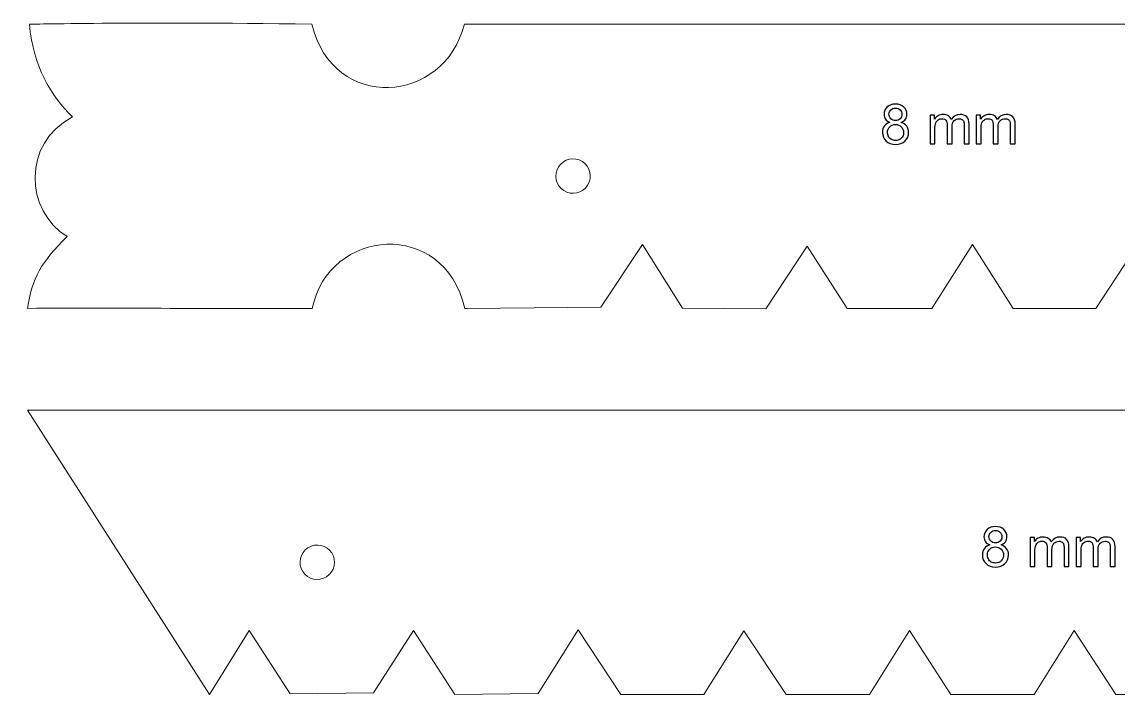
# Model space of a CAD drawing. Header units: centimetres. Extents: x -109.1 to -53.6, y -10 to 49.4.
# Drawn here: x -108.88 to -100.5, y 17.98 to 23.13 of the extents above; entities that cross this region are included whole.
import ezdxf

# ---------------------------------------------------------------- set-up
doc = ezdxf.new("R2010")
doc.units = ezdxf.units.CM
doc.header["$MEASUREMENT"] = 0
doc.layers.add('layer 1', color=7, linetype='Continuous')

msp = doc.modelspace()

# ---------------------------------------------------------------- linework, layer by layer
at = {"layer": 'layer 1', "color": 250, "lineweight": 20}
for points, knots in [([(-94.0514, 21.42752), (-94.0514, 21.42752), (-93.74724, 20.93917), (-93.74724, 20.93917), (-93.74724, 20.93917), (-93.74724, 20.93917), (-92.35808, 23.11136), (-92.35808, 23.11136), (-92.35808, 23.11136), (-92.35808, 23.11136), (-105.4955, 23.11134), (-105.4955, 23.11134), (-105.4955, 23.11134), (-105.64804, 22.49473), (-106.50047, 22.43444), (-106.66081, 23.11134), (-106.66081, 23.11134), (-108.05295, 23.12732), (-108.81858, 23.10976), (-108.81894, 23.10976), (-108.81894, 23.10976), (-108.78717, 22.77927), (-108.65473, 22.56471), (-108.48999, 22.40113), (-108.48999, 22.40113), (-108.87577, 22.19826), (-108.85271, 21.6845), (-108.52905, 21.48682), (-108.52905, 21.48682), (-108.72897, 21.29477), (-108.80011, 21.16594), (-108.8321, 20.93916), (-108.8321, 20.93916), (-108.10754, 20.94115), (-107.38274, 20.93718), (-106.65819, 20.93917), (-106.65819, 20.93917), (-106.53538, 21.54991), (-105.65281, 21.63258), (-105.49208, 20.93918), (-105.49208, 20.93918), (-105.48597, 20.93911), (-105.47984, 20.93892), (-105.47372, 20.93898), (-105.47372, 20.93898), (-105.47372, 20.93898), (-104.45371, 20.94789), (-104.45371, 20.94789), (-104.45371, 20.94789), (-104.45371, 20.94789), (-104.13593, 21.42755), (-104.13593, 21.42755), (-104.13593, 21.42755), (-104.13593, 21.42755), (-103.82965, 20.94135), (-103.82965, 20.94135), (-103.82965, 20.94135), (-103.82965, 20.94135), (-103.19312, 20.93469), (-103.19312, 20.93469), (-103.19312, 20.93469), (-103.19312, 20.93469), (-102.87627, 21.41437), (-102.87627, 21.41437), (-102.87627, 21.41437), (-102.87627, 21.41437), (-102.57151, 20.93917), (-102.57151, 20.93917), (-102.57151, 20.93917), (-102.57151, 20.93917), (-101.92468, 20.93917), (-101.92468, 20.93917), (-101.92468, 20.93917), (-101.92468, 20.93917), (-101.61338, 21.42754), (-101.61338, 21.42754), (-101.61338, 21.42754), (-101.61338, 21.42754), (-101.30459, 20.93916), (-101.30459, 20.93916), (-101.30459, 20.93916), (-101.30459, 20.93916), (-100.6711, 20.93918), (-100.6711, 20.93918), (-100.6711, 20.93918), (-100.6711, 20.93918), (-100.35181, 21.42754), (-100.35181, 21.42754), (-100.35181, 21.42754), (-100.35181, 21.42754), (-100.04685, 20.93918), (-100.04685, 20.93918), (-100.04685, 20.93918), (-99.74031, 20.93731), (-99.41125, 20.93918), (-99.41125, 20.93918), (-99.41125, 20.93918), (-99.41125, 20.93918), (-99.09381, 21.42753), (-99.09381, 21.42753), (-99.09381, 21.42753), (-99.09381, 21.42753), (-98.78908, 20.93916), (-98.78908, 20.93916), (-98.78908, 20.93916), (-98.78908, 20.93916), (-98.15257, 20.93917), (-98.15257, 20.93917), (-98.15257, 20.93917), (-98.15257, 20.93917), (-97.83032, 21.42541), (-97.83032, 21.42541), (-97.83032, 21.42541), (-97.83032, 21.42541), (-97.52263, 20.93917), (-97.52263, 20.93917), (-97.52263, 20.93917), (-97.52263, 20.93917), (-96.88987, 20.93917), (-96.88987, 20.93917), (-96.88987, 20.93917), (-96.88987, 20.93917), (-96.56443, 21.43203), (-96.56443, 21.43203), (-96.56443, 21.43203), (-96.56443, 21.43203), (-96.25771, 20.94583), (-96.25771, 20.94583), (-96.25771, 20.94583), (-96.25771, 20.94583), (-95.62181, 20.93917), (-95.62181, 20.93917), (-95.62181, 20.93917), (-95.62181, 20.93917), (-95.30647, 21.42753), (-95.30647, 21.42753), (-95.30647, 21.42753), (-95.30647, 21.42753), (-95.00066, 20.95202), (-95.00066, 20.95202), (-95.00066, 20.95202), (-95.00066, 20.95202), (-94.36432, 20.94536), (-94.36432, 20.94536), (-94.36432, 20.94536), (-94.36432, 20.94536), (-94.0514, 21.42752), (-94.0514, 21.42752)], [0, 0, 0, 0, 0.0263158, 0.0263158, 0.0263158, 0.0263158, 0.0526316, 0.0526316, 0.0526316, 0.0526316, 0.0789474, 0.0789474, 0.0789474, 0.0789474, 0.1052632, 0.1052632, 0.1052632, 0.1052632, 0.1315789, 0.1315789, 0.1315789, 0.1315789, 0.1578947, 0.1578947, 0.1578947, 0.1578947, 0.1842105, 0.1842105, 0.1842105, 0.1842105, 0.2105263, 0.2105263, 0.2105263, 0.2105263, 0.2368421, 0.2368421, 0.2368421, 0.2368421, 0.2631579, 0.2631579, 0.2631579, 0.2631579, 0.2894737, 0.2894737, 0.2894737, 0.2894737, 0.3157895, 0.3157895, 0.3157895, 0.3157895, 0.3421053, 0.3421053, 0.3421053, 0.3421053, 0.3684211, 0.3684211, 0.3684211, 0.3684211, 0.3947368, 0.3947368, 0.3947368, 0.3947368, 0.4210526, 0.4210526, 0.4210526, 0.4210526, 0.4473684, 0.4473684, 0.4473684, 0.4473684, 0.4736842, 0.4736842, 0.4736842, 0.4736842, 0.5, 0.5, 0.5, 0.5, 0.5263158, 0.5263158, 0.5263158, 0.5263158, 0.5526316, 0.5526316, 0.5526316, 0.5526316, 0.5789474, 0.5789474, 0.5789474, 0.5789474, 0.6052632, 0.6052632, 0.6052632, 0.6052632, 0.6315789, 0.6315789, 0.6315789, 0.6315789, 0.6578947, 0.6578947, 0.6578947, 0.6578947, 0.6842105, 0.6842105, 0.6842105, 0.6842105, 0.7105263, 0.7105263, 0.7105263, 0.7105263, 0.7368421, 0.7368421, 0.7368421, 0.7368421, 0.7631579, 0.7631579, 0.7631579, 0.7631579, 0.7894737, 0.7894737, 0.7894737, 0.7894737, 0.8157895, 0.8157895, 0.8157895, 0.8157895, 0.8421053, 0.8421053, 0.8421053, 0.8421053, 0.8684211, 0.8684211, 0.8684211, 0.8684211, 0.8947368, 0.8947368, 0.8947368, 0.8947368, 0.9210526, 0.9210526, 0.9210526, 0.9210526, 0.9473684, 0.9473684, 0.9473684, 0.9473684, 1, 1, 1, 1]), ([(-104.59466, 22.06051), (-104.53353, 22.02134), (-104.51574, 21.94005), (-104.55493, 21.87893), (-104.55493, 21.87893), (-104.59411, 21.81781), (-104.67539, 21.80002), (-104.7365, 21.8392), (-104.7365, 21.8392), (-104.79762, 21.87837), (-104.81541, 21.95966), (-104.77623, 22.02078), (-104.77623, 22.02078), (-104.73707, 22.0819), (-104.65578, 22.09969), (-104.59466, 22.06051)], [0, 0, 0, 0, 0.2, 0.2, 0.2, 0.2, 0.4, 0.4, 0.4, 0.4, 0.6, 0.6, 0.6, 0.6, 1, 1, 1, 1]), ([(-107.13877, 18.47741), (-107.13877, 18.47741), (-107.44292, 17.98906), (-107.44292, 17.98906), (-107.44292, 17.98906), (-107.44292, 17.98906), (-108.8321, 20.16125), (-108.8321, 20.16125), (-108.8321, 20.16125), (-108.8321, 20.16125), (-95.69468, 20.16123), (-95.69468, 20.16123), (-95.69468, 20.16123), (-95.54212, 19.54462), (-94.68969, 19.48433), (-94.52936, 20.16123), (-94.52936, 20.16123), (-93.13721, 20.17721), (-92.37158, 20.15965), (-92.37122, 20.15965), (-92.37122, 20.15965), (-92.403, 19.82916), (-92.53544, 19.6146), (-92.70018, 19.45102), (-92.70018, 19.45102), (-92.31441, 19.24815), (-92.33747, 18.73439), (-92.66113, 18.53671), (-92.66113, 18.53671), (-92.4612, 18.34466), (-92.39006, 18.21583), (-92.35808, 17.98905), (-92.35808, 17.98905), (-93.08263, 17.99104), (-93.80742, 17.98707), (-94.53197, 17.98906), (-94.53197, 17.98906), (-94.65479, 18.5998), (-95.53736, 18.68247), (-95.69808, 17.98907), (-95.69808, 17.98907), (-95.70419, 17.989), (-95.71034, 17.98881), (-95.71645, 17.98887), (-95.71645, 17.98887), (-95.71645, 17.98887), (-96.73645, 17.99778), (-96.73645, 17.99778), (-96.73645, 17.99778), (-96.73645, 17.99778), (-97.05425, 18.47744), (-97.05425, 18.47744), (-97.05425, 18.47744), (-97.05425, 18.47744), (-97.36051, 17.99124), (-97.36051, 17.99124), (-97.36051, 17.99124), (-97.36051, 17.99124), (-97.99706, 17.98458), (-97.99706, 17.98458), (-97.99706, 17.98458), (-97.99706, 17.98458), (-98.3139, 18.46426), (-98.3139, 18.46426), (-98.3139, 18.46426), (-98.3139, 18.46426), (-98.61865, 17.98906), (-98.61865, 17.98906), (-98.61865, 17.98906), (-98.61865, 17.98906), (-99.2655, 17.98906), (-99.2655, 17.98906), (-99.2655, 17.98906), (-99.2655, 17.98906), (-99.57678, 18.47743), (-99.57678, 18.47743), (-99.57678, 18.47743), (-99.57678, 18.47743), (-99.88557, 17.98905), (-99.88557, 17.98905), (-99.88557, 17.98905), (-99.88557, 17.98905), (-100.51906, 17.98907), (-100.51906, 17.98907), (-100.51906, 17.98907), (-100.51906, 17.98907), (-100.83836, 18.47743), (-100.83836, 18.47743), (-100.83836, 18.47743), (-100.83836, 18.47743), (-101.14333, 17.98907), (-101.14333, 17.98907), (-101.14333, 17.98907), (-101.44985, 17.9872), (-101.77891, 17.98907), (-101.77891, 17.98907), (-101.77891, 17.98907), (-101.77891, 17.98907), (-102.09637, 18.47742), (-102.09637, 18.47742), (-102.09637, 18.47742), (-102.09637, 18.47742), (-102.40108, 17.98905), (-102.40108, 17.98905), (-102.40108, 17.98905), (-102.40108, 17.98905), (-103.03759, 17.98906), (-103.03759, 17.98906), (-103.03759, 17.98906), (-103.03759, 17.98906), (-103.35986, 18.4753), (-103.35986, 18.4753), (-103.35986, 18.4753), (-103.35986, 18.4753), (-103.66754, 17.98906), (-103.66754, 17.98906), (-103.66754, 17.98906), (-103.66754, 17.98906), (-104.3003, 17.98906), (-104.3003, 17.98906), (-104.3003, 17.98906), (-104.3003, 17.98906), (-104.62574, 18.48192), (-104.62574, 18.48192), (-104.62574, 18.48192), (-104.62574, 18.48192), (-104.93247, 17.99572), (-104.93247, 17.99572), (-104.93247, 17.99572), (-104.93247, 17.99572), (-105.56835, 17.98906), (-105.56835, 17.98906), (-105.56835, 17.98906), (-105.56835, 17.98906), (-105.88371, 18.47742), (-105.88371, 18.47742), (-105.88371, 18.47742), (-105.88371, 18.47742), (-106.18952, 18.00191), (-106.18952, 18.00191), (-106.18952, 18.00191), (-106.18952, 18.00191), (-106.82586, 17.99525), (-106.82586, 17.99525), (-106.82586, 17.99525), (-106.82586, 17.99525), (-107.13877, 18.47741), (-107.13877, 18.47741)], [0, 0, 0, 0, 0.0263158, 0.0263158, 0.0263158, 0.0263158, 0.0526316, 0.0526316, 0.0526316, 0.0526316, 0.0789474, 0.0789474, 0.0789474, 0.0789474, 0.1052632, 0.1052632, 0.1052632, 0.1052632, 0.1315789, 0.1315789, 0.1315789, 0.1315789, 0.1578947, 0.1578947, 0.1578947, 0.1578947, 0.1842105, 0.1842105, 0.1842105, 0.1842105, 0.2105263, 0.2105263, 0.2105263, 0.2105263, 0.2368421, 0.2368421, 0.2368421, 0.2368421, 0.2631579, 0.2631579, 0.2631579, 0.2631579, 0.2894737, 0.2894737, 0.2894737, 0.2894737, 0.3157895, 0.3157895, 0.3157895, 0.3157895, 0.3421053, 0.3421053, 0.3421053, 0.3421053, 0.3684211, 0.3684211, 0.3684211, 0.3684211, 0.3947368, 0.3947368, 0.3947368, 0.3947368, 0.4210526, 0.4210526, 0.4210526, 0.4210526, 0.4473684, 0.4473684, 0.4473684, 0.4473684, 0.4736842, 0.4736842, 0.4736842, 0.4736842, 0.5, 0.5, 0.5, 0.5, 0.5263158, 0.5263158, 0.5263158, 0.5263158, 0.5526316, 0.5526316, 0.5526316, 0.5526316, 0.5789474, 0.5789474, 0.5789474, 0.5789474, 0.6052632, 0.6052632, 0.6052632, 0.6052632, 0.6315789, 0.6315789, 0.6315789, 0.6315789, 0.6578947, 0.6578947, 0.6578947, 0.6578947, 0.6842105, 0.6842105, 0.6842105, 0.6842105, 0.7105263, 0.7105263, 0.7105263, 0.7105263, 0.7368421, 0.7368421, 0.7368421, 0.7368421, 0.7631579, 0.7631579, 0.7631579, 0.7631579, 0.7894737, 0.7894737, 0.7894737, 0.7894737, 0.8157895, 0.8157895, 0.8157895, 0.8157895, 0.8421053, 0.8421053, 0.8421053, 0.8421053, 0.8684211, 0.8684211, 0.8684211, 0.8684211, 0.8947368, 0.8947368, 0.8947368, 0.8947368, 0.9210526, 0.9210526, 0.9210526, 0.9210526, 0.9473684, 0.9473684, 0.9473684, 0.9473684, 1, 1, 1, 1]), ([(-106.69054, 19.11015), (-106.75166, 19.07098), (-106.76944, 18.98969), (-106.73027, 18.92857), (-106.73027, 18.92857), (-106.69109, 18.86745), (-106.6098, 18.84967), (-106.54869, 18.88884), (-106.54869, 18.88884), (-106.48756, 18.92802), (-106.46978, 19.00931), (-106.50896, 19.07043), (-106.50896, 19.07043), (-106.54814, 19.13155), (-106.62943, 19.14933), (-106.69054, 19.11015)], [0, 0, 0, 0, 0.2, 0.2, 0.2, 0.2, 0.4, 0.4, 0.4, 0.4, 0.6, 0.6, 0.6, 0.6, 1, 1, 1, 1])]:
    msp.add_open_spline(points, degree=3, knots=knots, dxfattribs=at)
at = {"layer": 'layer 1', "color": 142}
for points, knots in [([(-102.24463, 22.35996), (-102.26029, 22.36589), (-102.27172, 22.37393), (-102.27892, 22.38409), (-102.27892, 22.38409), (-102.28654, 22.39468), (-102.29035, 22.40738), (-102.29035, 22.42177), (-102.29035, 22.42177), (-102.29035, 22.44378), (-102.28231, 22.46241), (-102.26622, 22.47765), (-102.26622, 22.47765), (-102.25056, 22.49247), (-102.22939, 22.50009), (-102.20314, 22.50009), (-102.20314, 22.50009), (-102.1769, 22.50009), (-102.15531, 22.49247), (-102.13922, 22.4768), (-102.13922, 22.4768), (-102.12313, 22.46156), (-102.11509, 22.44294), (-102.11509, 22.42092), (-102.11509, 22.42092), (-102.11509, 22.40695), (-102.1189, 22.39468), (-102.1261, 22.38409), (-102.1261, 22.38409), (-102.13372, 22.37393), (-102.14472, 22.36589), (-102.15954, 22.35996), (-102.15954, 22.35996), (-102.14134, 22.35404), (-102.12694, 22.3443), (-102.11721, 22.33075), (-102.11721, 22.33075), (-102.10747, 22.31721), (-102.10281, 22.30112), (-102.10281, 22.28249), (-102.10281, 22.28249), (-102.10281, 22.25625), (-102.1117, 22.23466), (-102.13033, 22.21688), (-102.13033, 22.21688), (-102.14853, 22.19952), (-102.17266, 22.19063), (-102.20272, 22.19063), (-102.20272, 22.19063), (-102.23235, 22.19063), (-102.25648, 22.19952), (-102.27469, 22.2173), (-102.27469, 22.2173), (-102.29331, 22.23466), (-102.3022, 22.25709), (-102.3022, 22.28334), (-102.3022, 22.28334), (-102.3022, 22.30324), (-102.29755, 22.31975), (-102.28739, 22.33287), (-102.28739, 22.33287), (-102.27723, 22.34599), (-102.26326, 22.35531), (-102.24463, 22.35996)], [0, 0, 0, 0, 0.0588235, 0.0588235, 0.0588235, 0.0588235, 0.1176471, 0.1176471, 0.1176471, 0.1176471, 0.1764706, 0.1764706, 0.1764706, 0.1764706, 0.2352941, 0.2352941, 0.2352941, 0.2352941, 0.2941176, 0.2941176, 0.2941176, 0.2941176, 0.3529412, 0.3529412, 0.3529412, 0.3529412, 0.4117647, 0.4117647, 0.4117647, 0.4117647, 0.4705882, 0.4705882, 0.4705882, 0.4705882, 0.5294118, 0.5294118, 0.5294118, 0.5294118, 0.5882353, 0.5882353, 0.5882353, 0.5882353, 0.6470588, 0.6470588, 0.6470588, 0.6470588, 0.7058824, 0.7058824, 0.7058824, 0.7058824, 0.7647059, 0.7647059, 0.7647059, 0.7647059, 0.8235294, 0.8235294, 0.8235294, 0.8235294, 0.8823529, 0.8823529, 0.8823529, 0.8823529, 1, 1, 1, 1]), ([(-102.25225, 22.42304), (-102.25225, 22.40865), (-102.24759, 22.39722), (-102.23828, 22.3879), (-102.23828, 22.3879), (-102.22897, 22.37901), (-102.21711, 22.37436), (-102.2023, 22.37436), (-102.2023, 22.37436), (-102.1879, 22.37436), (-102.17605, 22.37901), (-102.16716, 22.3879), (-102.16716, 22.3879), (-102.15785, 22.39679), (-102.15319, 22.4078), (-102.15319, 22.42092), (-102.15319, 22.42092), (-102.15319, 22.43489), (-102.15785, 22.44632), (-102.16758, 22.45564), (-102.16758, 22.45564), (-102.1769, 22.46495), (-102.18875, 22.46961), (-102.20272, 22.46961), (-102.20272, 22.46961), (-102.21711, 22.46961), (-102.22854, 22.46495), (-102.23828, 22.45564), (-102.23828, 22.45564), (-102.24759, 22.44675), (-102.25225, 22.43574), (-102.25225, 22.42304)], [0, 0, 0, 0, 0.1111111, 0.1111111, 0.1111111, 0.1111111, 0.2222222, 0.2222222, 0.2222222, 0.2222222, 0.3333333, 0.3333333, 0.3333333, 0.3333333, 0.4444444, 0.4444444, 0.4444444, 0.4444444, 0.5555556, 0.5555556, 0.5555556, 0.5555556, 0.6666667, 0.6666667, 0.6666667, 0.6666667, 0.7777778, 0.7777778, 0.7777778, 0.7777778, 1, 1, 1, 1]), ([(-101.93856, 22.19571), (-101.93856, 22.19571), (-101.93856, 22.41542), (-101.93856, 22.41542), (-101.93856, 22.41542), (-101.93856, 22.41542), (-101.90512, 22.41542), (-101.90512, 22.41542), (-101.90512, 22.41542), (-101.90512, 22.41542), (-101.90512, 22.38452), (-101.90512, 22.38452), (-101.90512, 22.38452), (-101.89834, 22.3951), (-101.88903, 22.40399), (-101.8776, 22.41034), (-101.8776, 22.41034), (-101.86617, 22.41711), (-101.85347, 22.42008), (-101.83865, 22.42008), (-101.83865, 22.42008), (-101.82257, 22.42008), (-101.80902, 22.41669), (-101.79886, 22.40992), (-101.79886, 22.40992), (-101.78828, 22.40314), (-101.78108, 22.39383), (-101.77685, 22.38198), (-101.77685, 22.38198), (-101.75949, 22.40738), (-101.73663, 22.42008), (-101.70911, 22.42008), (-101.70911, 22.42008), (-101.6871, 22.42008), (-101.67059, 22.41415), (-101.65874, 22.4023), (-101.65874, 22.4023), (-101.64688, 22.39002), (-101.64096, 22.37139), (-101.64096, 22.34642), (-101.64096, 22.34642), (-101.64096, 22.34642), (-101.64096, 22.19571), (-101.64096, 22.19571), (-101.64096, 22.19571), (-101.64096, 22.19571), (-101.67821, 22.19571), (-101.67821, 22.19571), (-101.67821, 22.19571), (-101.67821, 22.19571), (-101.67821, 22.33414), (-101.67821, 22.33414), (-101.67821, 22.33414), (-101.67821, 22.34896), (-101.67948, 22.35954), (-101.6816, 22.36631), (-101.6816, 22.36631), (-101.68414, 22.37266), (-101.68837, 22.37817), (-101.69472, 22.38198), (-101.69472, 22.38198), (-101.70107, 22.38579), (-101.70869, 22.3879), (-101.71716, 22.3879), (-101.71716, 22.3879), (-101.73282, 22.3879), (-101.74552, 22.38282), (-101.75568, 22.37266), (-101.75568, 22.37266), (-101.76584, 22.3625), (-101.77092, 22.34599), (-101.77092, 22.32313), (-101.77092, 22.32313), (-101.77092, 22.32313), (-101.77092, 22.19571), (-101.77092, 22.19571), (-101.77092, 22.19571), (-101.77092, 22.19571), (-101.80817, 22.19571), (-101.80817, 22.19571), (-101.80817, 22.19571), (-101.80817, 22.19571), (-101.80817, 22.33837), (-101.80817, 22.33837), (-101.80817, 22.33837), (-101.80817, 22.35488), (-101.81114, 22.36716), (-101.81706, 22.37563), (-101.81706, 22.37563), (-101.82341, 22.38367), (-101.83315, 22.3879), (-101.84712, 22.3879), (-101.84712, 22.3879), (-101.85728, 22.3879), (-101.86702, 22.38536), (-101.87591, 22.37986), (-101.87591, 22.37986), (-101.8848, 22.37436), (-101.89157, 22.36631), (-101.89538, 22.35573), (-101.89538, 22.35573), (-101.89919, 22.34472), (-101.90131, 22.32948), (-101.90131, 22.30959), (-101.90131, 22.30959), (-101.90131, 22.30959), (-101.90131, 22.19571), (-101.90131, 22.19571), (-101.90131, 22.19571), (-101.90131, 22.19571), (-101.93856, 22.19571), (-101.93856, 22.19571)], [0, 0, 0, 0, 0.0344828, 0.0344828, 0.0344828, 0.0344828, 0.0689655, 0.0689655, 0.0689655, 0.0689655, 0.1034483, 0.1034483, 0.1034483, 0.1034483, 0.137931, 0.137931, 0.137931, 0.137931, 0.1724138, 0.1724138, 0.1724138, 0.1724138, 0.2068966, 0.2068966, 0.2068966, 0.2068966, 0.2413793, 0.2413793, 0.2413793, 0.2413793, 0.2758621, 0.2758621, 0.2758621, 0.2758621, 0.3103448, 0.3103448, 0.3103448, 0.3103448, 0.3448276, 0.3448276, 0.3448276, 0.3448276, 0.3793103, 0.3793103, 0.3793103, 0.3793103, 0.4137931, 0.4137931, 0.4137931, 0.4137931, 0.4482759, 0.4482759, 0.4482759, 0.4482759, 0.4827586, 0.4827586, 0.4827586, 0.4827586, 0.5172414, 0.5172414, 0.5172414, 0.5172414, 0.5517241, 0.5517241, 0.5517241, 0.5517241, 0.5862069, 0.5862069, 0.5862069, 0.5862069, 0.6206897, 0.6206897, 0.6206897, 0.6206897, 0.6551724, 0.6551724, 0.6551724, 0.6551724, 0.6896552, 0.6896552, 0.6896552, 0.6896552, 0.7241379, 0.7241379, 0.7241379, 0.7241379, 0.7586207, 0.7586207, 0.7586207, 0.7586207, 0.7931034, 0.7931034, 0.7931034, 0.7931034, 0.8275862, 0.8275862, 0.8275862, 0.8275862, 0.862069, 0.862069, 0.862069, 0.862069, 0.8965517, 0.8965517, 0.8965517, 0.8965517, 0.9310345, 0.9310345, 0.9310345, 0.9310345, 1, 1, 1, 1]), ([(-101.58592, 22.19571), (-101.58592, 22.19571), (-101.58592, 22.41542), (-101.58592, 22.41542), (-101.58592, 22.41542), (-101.58592, 22.41542), (-101.55248, 22.41542), (-101.55248, 22.41542), (-101.55248, 22.41542), (-101.55248, 22.41542), (-101.55248, 22.38452), (-101.55248, 22.38452), (-101.55248, 22.38452), (-101.5457, 22.3951), (-101.53639, 22.40399), (-101.52496, 22.41034), (-101.52496, 22.41034), (-101.51353, 22.41711), (-101.50083, 22.42008), (-101.48601, 22.42008), (-101.48601, 22.42008), (-101.46993, 22.42008), (-101.45638, 22.41669), (-101.44622, 22.40992), (-101.44622, 22.40992), (-101.43564, 22.40314), (-101.42844, 22.39383), (-101.42421, 22.38198), (-101.42421, 22.38198), (-101.40685, 22.40738), (-101.38399, 22.42008), (-101.35647, 22.42008), (-101.35647, 22.42008), (-101.33446, 22.42008), (-101.31795, 22.41415), (-101.3061, 22.4023), (-101.3061, 22.4023), (-101.29424, 22.39002), (-101.28832, 22.37139), (-101.28832, 22.34642), (-101.28832, 22.34642), (-101.28832, 22.34642), (-101.28832, 22.19571), (-101.28832, 22.19571), (-101.28832, 22.19571), (-101.28832, 22.19571), (-101.32557, 22.19571), (-101.32557, 22.19571), (-101.32557, 22.19571), (-101.32557, 22.19571), (-101.32557, 22.33414), (-101.32557, 22.33414), (-101.32557, 22.33414), (-101.32557, 22.34896), (-101.32684, 22.35954), (-101.32896, 22.36631), (-101.32896, 22.36631), (-101.3315, 22.37266), (-101.33573, 22.37817), (-101.34208, 22.38198), (-101.34208, 22.38198), (-101.34843, 22.38579), (-101.35605, 22.3879), (-101.36452, 22.3879), (-101.36452, 22.3879), (-101.38018, 22.3879), (-101.39288, 22.38282), (-101.40304, 22.37266), (-101.40304, 22.37266), (-101.4132, 22.3625), (-101.41828, 22.34599), (-101.41828, 22.32313), (-101.41828, 22.32313), (-101.41828, 22.32313), (-101.41828, 22.19571), (-101.41828, 22.19571), (-101.41828, 22.19571), (-101.41828, 22.19571), (-101.45553, 22.19571), (-101.45553, 22.19571), (-101.45553, 22.19571), (-101.45553, 22.19571), (-101.45553, 22.33837), (-101.45553, 22.33837), (-101.45553, 22.33837), (-101.45553, 22.35488), (-101.4585, 22.36716), (-101.46442, 22.37563), (-101.46442, 22.37563), (-101.47077, 22.38367), (-101.48051, 22.3879), (-101.49448, 22.3879), (-101.49448, 22.3879), (-101.50464, 22.3879), (-101.51438, 22.38536), (-101.52327, 22.37986), (-101.52327, 22.37986), (-101.53216, 22.37436), (-101.53893, 22.36631), (-101.54274, 22.35573), (-101.54274, 22.35573), (-101.54655, 22.34472), (-101.54867, 22.32948), (-101.54867, 22.30959), (-101.54867, 22.30959), (-101.54867, 22.30959), (-101.54867, 22.19571), (-101.54867, 22.19571), (-101.54867, 22.19571), (-101.54867, 22.19571), (-101.58592, 22.19571), (-101.58592, 22.19571)], [0, 0, 0, 0, 0.0344828, 0.0344828, 0.0344828, 0.0344828, 0.0689655, 0.0689655, 0.0689655, 0.0689655, 0.1034483, 0.1034483, 0.1034483, 0.1034483, 0.137931, 0.137931, 0.137931, 0.137931, 0.1724138, 0.1724138, 0.1724138, 0.1724138, 0.2068966, 0.2068966, 0.2068966, 0.2068966, 0.2413793, 0.2413793, 0.2413793, 0.2413793, 0.2758621, 0.2758621, 0.2758621, 0.2758621, 0.3103448, 0.3103448, 0.3103448, 0.3103448, 0.3448276, 0.3448276, 0.3448276, 0.3448276, 0.3793103, 0.3793103, 0.3793103, 0.3793103, 0.4137931, 0.4137931, 0.4137931, 0.4137931, 0.4482759, 0.4482759, 0.4482759, 0.4482759, 0.4827586, 0.4827586, 0.4827586, 0.4827586, 0.5172414, 0.5172414, 0.5172414, 0.5172414, 0.5517241, 0.5517241, 0.5517241, 0.5517241, 0.5862069, 0.5862069, 0.5862069, 0.5862069, 0.6206897, 0.6206897, 0.6206897, 0.6206897, 0.6551724, 0.6551724, 0.6551724, 0.6551724, 0.6896552, 0.6896552, 0.6896552, 0.6896552, 0.7241379, 0.7241379, 0.7241379, 0.7241379, 0.7586207, 0.7586207, 0.7586207, 0.7586207, 0.7931034, 0.7931034, 0.7931034, 0.7931034, 0.8275862, 0.8275862, 0.8275862, 0.8275862, 0.862069, 0.862069, 0.862069, 0.862069, 0.8965517, 0.8965517, 0.8965517, 0.8965517, 0.9310345, 0.9310345, 0.9310345, 0.9310345, 1, 1, 1, 1]), ([(-102.2641, 22.28334), (-102.2641, 22.27276), (-102.26156, 22.26217), (-102.25648, 22.25244), (-102.25648, 22.25244), (-102.2514, 22.24228), (-102.24421, 22.23466), (-102.23405, 22.22915), (-102.23405, 22.22915), (-102.22431, 22.22407), (-102.21373, 22.22111), (-102.2023, 22.22111), (-102.2023, 22.22111), (-102.18452, 22.22111), (-102.1697, 22.22704), (-102.15827, 22.23847), (-102.15827, 22.23847), (-102.14642, 22.2499), (-102.14091, 22.26429), (-102.14091, 22.28207), (-102.14091, 22.28207), (-102.14091, 22.29985), (-102.14684, 22.31467), (-102.15869, 22.32652), (-102.15869, 22.32652), (-102.17055, 22.33795), (-102.18536, 22.34388), (-102.20357, 22.34388), (-102.20357, 22.34388), (-102.22092, 22.34388), (-102.23532, 22.33837), (-102.24675, 22.32652), (-102.24675, 22.32652), (-102.25818, 22.31509), (-102.2641, 22.3007), (-102.2641, 22.28334)], [0, 0, 0, 0, 0.1, 0.1, 0.1, 0.1, 0.2, 0.2, 0.2, 0.2, 0.3, 0.3, 0.3, 0.3, 0.4, 0.4, 0.4, 0.4, 0.5, 0.5, 0.5, 0.5, 0.6, 0.6, 0.6, 0.6, 0.7, 0.7, 0.7, 0.7, 0.8, 0.8, 0.8, 0.8, 1, 1, 1, 1]), ([(-101.48105, 19.13205), (-101.49671, 19.13798), (-101.50814, 19.14602), (-101.51534, 19.15618), (-101.51534, 19.15618), (-101.52296, 19.16677), (-101.52677, 19.17947), (-101.52677, 19.19386), (-101.52677, 19.19386), (-101.52677, 19.21587), (-101.51873, 19.2345), (-101.50264, 19.24974), (-101.50264, 19.24974), (-101.48698, 19.26456), (-101.46581, 19.27218), (-101.43956, 19.27218), (-101.43956, 19.27218), (-101.41332, 19.27218), (-101.39173, 19.26456), (-101.37564, 19.24889), (-101.37564, 19.24889), (-101.35955, 19.23365), (-101.35151, 19.21503), (-101.35151, 19.19301), (-101.35151, 19.19301), (-101.35151, 19.17904), (-101.35532, 19.16677), (-101.36252, 19.15618), (-101.36252, 19.15618), (-101.37014, 19.14602), (-101.38114, 19.13798), (-101.39596, 19.13205), (-101.39596, 19.13205), (-101.37776, 19.12613), (-101.36336, 19.11639), (-101.35363, 19.10284), (-101.35363, 19.10284), (-101.34389, 19.0893), (-101.33923, 19.07321), (-101.33923, 19.05458), (-101.33923, 19.05458), (-101.33923, 19.02834), (-101.34812, 19.00675), (-101.36675, 18.98897), (-101.36675, 18.98897), (-101.38495, 18.97161), (-101.40908, 18.96272), (-101.43914, 18.96272), (-101.43914, 18.96272), (-101.46877, 18.96272), (-101.4929, 18.97161), (-101.51111, 18.98939), (-101.51111, 18.98939), (-101.52973, 19.00675), (-101.53862, 19.02918), (-101.53862, 19.05543), (-101.53862, 19.05543), (-101.53862, 19.07533), (-101.53397, 19.09184), (-101.52381, 19.10496), (-101.52381, 19.10496), (-101.51365, 19.11808), (-101.49968, 19.1274), (-101.48105, 19.13205)], [0, 0, 0, 0, 0.0588235, 0.0588235, 0.0588235, 0.0588235, 0.1176471, 0.1176471, 0.1176471, 0.1176471, 0.1764706, 0.1764706, 0.1764706, 0.1764706, 0.2352941, 0.2352941, 0.2352941, 0.2352941, 0.2941176, 0.2941176, 0.2941176, 0.2941176, 0.3529412, 0.3529412, 0.3529412, 0.3529412, 0.4117647, 0.4117647, 0.4117647, 0.4117647, 0.4705882, 0.4705882, 0.4705882, 0.4705882, 0.5294118, 0.5294118, 0.5294118, 0.5294118, 0.5882353, 0.5882353, 0.5882353, 0.5882353, 0.6470588, 0.6470588, 0.6470588, 0.6470588, 0.7058824, 0.7058824, 0.7058824, 0.7058824, 0.7647059, 0.7647059, 0.7647059, 0.7647059, 0.8235294, 0.8235294, 0.8235294, 0.8235294, 0.8823529, 0.8823529, 0.8823529, 0.8823529, 1, 1, 1, 1]), ([(-101.48867, 19.19513), (-101.48867, 19.18074), (-101.48401, 19.16931), (-101.4747, 19.15999), (-101.4747, 19.15999), (-101.46539, 19.1511), (-101.45353, 19.14645), (-101.43872, 19.14645), (-101.43872, 19.14645), (-101.42432, 19.14645), (-101.41247, 19.1511), (-101.40358, 19.15999), (-101.40358, 19.15999), (-101.39427, 19.16888), (-101.38961, 19.17989), (-101.38961, 19.19301), (-101.38961, 19.19301), (-101.38961, 19.20698), (-101.39427, 19.21841), (-101.404, 19.22773), (-101.404, 19.22773), (-101.41332, 19.23704), (-101.42517, 19.2417), (-101.43914, 19.2417), (-101.43914, 19.2417), (-101.45353, 19.2417), (-101.46496, 19.23704), (-101.4747, 19.22773), (-101.4747, 19.22773), (-101.48401, 19.21884), (-101.48867, 19.20783), (-101.48867, 19.19513)], [0, 0, 0, 0, 0.1111111, 0.1111111, 0.1111111, 0.1111111, 0.2222222, 0.2222222, 0.2222222, 0.2222222, 0.3333333, 0.3333333, 0.3333333, 0.3333333, 0.4444444, 0.4444444, 0.4444444, 0.4444444, 0.5555556, 0.5555556, 0.5555556, 0.5555556, 0.6666667, 0.6666667, 0.6666667, 0.6666667, 0.7777778, 0.7777778, 0.7777778, 0.7777778, 1, 1, 1, 1]), ([(-101.17498, 18.9678), (-101.17498, 18.9678), (-101.17498, 19.18751), (-101.17498, 19.18751), (-101.17498, 19.18751), (-101.17498, 19.18751), (-101.14154, 19.18751), (-101.14154, 19.18751), (-101.14154, 19.18751), (-101.14154, 19.18751), (-101.14154, 19.15661), (-101.14154, 19.15661), (-101.14154, 19.15661), (-101.13476, 19.16719), (-101.12545, 19.17608), (-101.11402, 19.18243), (-101.11402, 19.18243), (-101.10259, 19.1892), (-101.08989, 19.19217), (-101.07507, 19.19217), (-101.07507, 19.19217), (-101.05899, 19.19217), (-101.04544, 19.18878), (-101.03528, 19.18201), (-101.03528, 19.18201), (-101.0247, 19.17523), (-101.0175, 19.16592), (-101.01327, 19.15407), (-101.01327, 19.15407), (-100.99591, 19.17947), (-100.97305, 19.19217), (-100.94553, 19.19217), (-100.94553, 19.19217), (-100.92352, 19.19217), (-100.90701, 19.18624), (-100.89516, 19.17439), (-100.89516, 19.17439), (-100.8833, 19.16211), (-100.87738, 19.14348), (-100.87738, 19.11851), (-100.87738, 19.11851), (-100.87738, 19.11851), (-100.87738, 18.9678), (-100.87738, 18.9678), (-100.87738, 18.9678), (-100.87738, 18.9678), (-100.91463, 18.9678), (-100.91463, 18.9678), (-100.91463, 18.9678), (-100.91463, 18.9678), (-100.91463, 19.10623), (-100.91463, 19.10623), (-100.91463, 19.10623), (-100.91463, 19.12105), (-100.9159, 19.13163), (-100.91802, 19.1384), (-100.91802, 19.1384), (-100.92056, 19.14475), (-100.92479, 19.15026), (-100.93114, 19.15407), (-100.93114, 19.15407), (-100.93749, 19.15788), (-100.94511, 19.15999), (-100.95358, 19.15999), (-100.95358, 19.15999), (-100.96924, 19.15999), (-100.98194, 19.15491), (-100.9921, 19.14475), (-100.9921, 19.14475), (-101.00226, 19.13459), (-101.00734, 19.11808), (-101.00734, 19.09522), (-101.00734, 19.09522), (-101.00734, 19.09522), (-101.00734, 18.9678), (-101.00734, 18.9678), (-101.00734, 18.9678), (-101.00734, 18.9678), (-101.04459, 18.9678), (-101.04459, 18.9678), (-101.04459, 18.9678), (-101.04459, 18.9678), (-101.04459, 19.11046), (-101.04459, 19.11046), (-101.04459, 19.11046), (-101.04459, 19.12697), (-101.04756, 19.13925), (-101.05348, 19.14772), (-101.05348, 19.14772), (-101.05983, 19.15576), (-101.06957, 19.15999), (-101.08354, 19.15999), (-101.08354, 19.15999), (-101.0937, 19.15999), (-101.10344, 19.15745), (-101.11233, 19.15195), (-101.11233, 19.15195), (-101.12122, 19.14645), (-101.12799, 19.1384), (-101.1318, 19.12782), (-101.1318, 19.12782), (-101.13561, 19.11681), (-101.13773, 19.10157), (-101.13773, 19.08168), (-101.13773, 19.08168), (-101.13773, 19.08168), (-101.13773, 18.9678), (-101.13773, 18.9678), (-101.13773, 18.9678), (-101.13773, 18.9678), (-101.17498, 18.9678), (-101.17498, 18.9678)], [0, 0, 0, 0, 0.0344828, 0.0344828, 0.0344828, 0.0344828, 0.0689655, 0.0689655, 0.0689655, 0.0689655, 0.1034483, 0.1034483, 0.1034483, 0.1034483, 0.137931, 0.137931, 0.137931, 0.137931, 0.1724138, 0.1724138, 0.1724138, 0.1724138, 0.2068966, 0.2068966, 0.2068966, 0.2068966, 0.2413793, 0.2413793, 0.2413793, 0.2413793, 0.2758621, 0.2758621, 0.2758621, 0.2758621, 0.3103448, 0.3103448, 0.3103448, 0.3103448, 0.3448276, 0.3448276, 0.3448276, 0.3448276, 0.3793103, 0.3793103, 0.3793103, 0.3793103, 0.4137931, 0.4137931, 0.4137931, 0.4137931, 0.4482759, 0.4482759, 0.4482759, 0.4482759, 0.4827586, 0.4827586, 0.4827586, 0.4827586, 0.5172414, 0.5172414, 0.5172414, 0.5172414, 0.5517241, 0.5517241, 0.5517241, 0.5517241, 0.5862069, 0.5862069, 0.5862069, 0.5862069, 0.6206897, 0.6206897, 0.6206897, 0.6206897, 0.6551724, 0.6551724, 0.6551724, 0.6551724, 0.6896552, 0.6896552, 0.6896552, 0.6896552, 0.7241379, 0.7241379, 0.7241379, 0.7241379, 0.7586207, 0.7586207, 0.7586207, 0.7586207, 0.7931034, 0.7931034, 0.7931034, 0.7931034, 0.8275862, 0.8275862, 0.8275862, 0.8275862, 0.862069, 0.862069, 0.862069, 0.862069, 0.8965517, 0.8965517, 0.8965517, 0.8965517, 0.9310345, 0.9310345, 0.9310345, 0.9310345, 1, 1, 1, 1]), ([(-100.82234, 18.9678), (-100.82234, 18.9678), (-100.82234, 19.18751), (-100.82234, 19.18751), (-100.82234, 19.18751), (-100.82234, 19.18751), (-100.7889, 19.18751), (-100.7889, 19.18751), (-100.7889, 19.18751), (-100.7889, 19.18751), (-100.7889, 19.15661), (-100.7889, 19.15661), (-100.7889, 19.15661), (-100.78212, 19.16719), (-100.77281, 19.17608), (-100.76138, 19.18243), (-100.76138, 19.18243), (-100.74995, 19.1892), (-100.73725, 19.19217), (-100.72243, 19.19217), (-100.72243, 19.19217), (-100.70635, 19.19217), (-100.6928, 19.18878), (-100.68264, 19.18201), (-100.68264, 19.18201), (-100.67206, 19.17523), (-100.66486, 19.16592), (-100.66063, 19.15407), (-100.66063, 19.15407), (-100.64327, 19.17947), (-100.62041, 19.19217), (-100.59289, 19.19217), (-100.59289, 19.19217), (-100.57088, 19.19217), (-100.55437, 19.18624), (-100.54252, 19.17439), (-100.54252, 19.17439), (-100.53066, 19.16211), (-100.52474, 19.14348), (-100.52474, 19.11851), (-100.52474, 19.11851), (-100.52474, 19.11851), (-100.52474, 18.9678), (-100.52474, 18.9678), (-100.52474, 18.9678), (-100.52474, 18.9678), (-100.56199, 18.9678), (-100.56199, 18.9678), (-100.56199, 18.9678), (-100.56199, 18.9678), (-100.56199, 19.10623), (-100.56199, 19.10623), (-100.56199, 19.10623), (-100.56199, 19.12105), (-100.56326, 19.13163), (-100.56538, 19.1384), (-100.56538, 19.1384), (-100.56792, 19.14475), (-100.57215, 19.15026), (-100.5785, 19.15407), (-100.5785, 19.15407), (-100.58485, 19.15788), (-100.59247, 19.15999), (-100.60094, 19.15999), (-100.60094, 19.15999), (-100.6166, 19.15999), (-100.6293, 19.15491), (-100.63946, 19.14475), (-100.63946, 19.14475), (-100.64962, 19.13459), (-100.6547, 19.11808), (-100.6547, 19.09522), (-100.6547, 19.09522), (-100.6547, 19.09522), (-100.6547, 18.9678), (-100.6547, 18.9678), (-100.6547, 18.9678), (-100.6547, 18.9678), (-100.69195, 18.9678), (-100.69195, 18.9678), (-100.69195, 18.9678), (-100.69195, 18.9678), (-100.69195, 19.11046), (-100.69195, 19.11046), (-100.69195, 19.11046), (-100.69195, 19.12697), (-100.69492, 19.13925), (-100.70084, 19.14772), (-100.70084, 19.14772), (-100.70719, 19.15576), (-100.71693, 19.15999), (-100.7309, 19.15999), (-100.7309, 19.15999), (-100.74106, 19.15999), (-100.7508, 19.15745), (-100.75969, 19.15195), (-100.75969, 19.15195), (-100.76858, 19.14645), (-100.77535, 19.1384), (-100.77916, 19.12782), (-100.77916, 19.12782), (-100.78297, 19.11681), (-100.78509, 19.10157), (-100.78509, 19.08168), (-100.78509, 19.08168), (-100.78509, 19.08168), (-100.78509, 18.9678), (-100.78509, 18.9678), (-100.78509, 18.9678), (-100.78509, 18.9678), (-100.82234, 18.9678), (-100.82234, 18.9678)], [0, 0, 0, 0, 0.0344828, 0.0344828, 0.0344828, 0.0344828, 0.0689655, 0.0689655, 0.0689655, 0.0689655, 0.1034483, 0.1034483, 0.1034483, 0.1034483, 0.137931, 0.137931, 0.137931, 0.137931, 0.1724138, 0.1724138, 0.1724138, 0.1724138, 0.2068966, 0.2068966, 0.2068966, 0.2068966, 0.2413793, 0.2413793, 0.2413793, 0.2413793, 0.2758621, 0.2758621, 0.2758621, 0.2758621, 0.3103448, 0.3103448, 0.3103448, 0.3103448, 0.3448276, 0.3448276, 0.3448276, 0.3448276, 0.3793103, 0.3793103, 0.3793103, 0.3793103, 0.4137931, 0.4137931, 0.4137931, 0.4137931, 0.4482759, 0.4482759, 0.4482759, 0.4482759, 0.4827586, 0.4827586, 0.4827586, 0.4827586, 0.5172414, 0.5172414, 0.5172414, 0.5172414, 0.5517241, 0.5517241, 0.5517241, 0.5517241, 0.5862069, 0.5862069, 0.5862069, 0.5862069, 0.6206897, 0.6206897, 0.6206897, 0.6206897, 0.6551724, 0.6551724, 0.6551724, 0.6551724, 0.6896552, 0.6896552, 0.6896552, 0.6896552, 0.7241379, 0.7241379, 0.7241379, 0.7241379, 0.7586207, 0.7586207, 0.7586207, 0.7586207, 0.7931034, 0.7931034, 0.7931034, 0.7931034, 0.8275862, 0.8275862, 0.8275862, 0.8275862, 0.862069, 0.862069, 0.862069, 0.862069, 0.8965517, 0.8965517, 0.8965517, 0.8965517, 0.9310345, 0.9310345, 0.9310345, 0.9310345, 1, 1, 1, 1]), ([(-101.50052, 19.05543), (-101.50052, 19.04485), (-101.49798, 19.03426), (-101.4929, 19.02453), (-101.4929, 19.02453), (-101.48782, 19.01437), (-101.48063, 19.00675), (-101.47047, 19.00124), (-101.47047, 19.00124), (-101.46073, 18.99616), (-101.45015, 18.9932), (-101.43872, 18.9932), (-101.43872, 18.9932), (-101.42094, 18.9932), (-101.40612, 18.99913), (-101.39469, 19.01056), (-101.39469, 19.01056), (-101.38284, 19.02199), (-101.37733, 19.03638), (-101.37733, 19.05416), (-101.37733, 19.05416), (-101.37733, 19.07194), (-101.38326, 19.08676), (-101.39511, 19.09861), (-101.39511, 19.09861), (-101.40697, 19.11004), (-101.42178, 19.11597), (-101.43999, 19.11597), (-101.43999, 19.11597), (-101.45734, 19.11597), (-101.47174, 19.11046), (-101.48317, 19.09861), (-101.48317, 19.09861), (-101.4946, 19.08718), (-101.50052, 19.07279), (-101.50052, 19.05543)], [0, 0, 0, 0, 0.1, 0.1, 0.1, 0.1, 0.2, 0.2, 0.2, 0.2, 0.3, 0.3, 0.3, 0.3, 0.4, 0.4, 0.4, 0.4, 0.5, 0.5, 0.5, 0.5, 0.6, 0.6, 0.6, 0.6, 0.7, 0.7, 0.7, 0.7, 0.8, 0.8, 0.8, 0.8, 1, 1, 1, 1])]:
    msp.add_open_spline(points, degree=3, knots=knots, dxfattribs=at)

doc.saveas('drawing.dxf')
